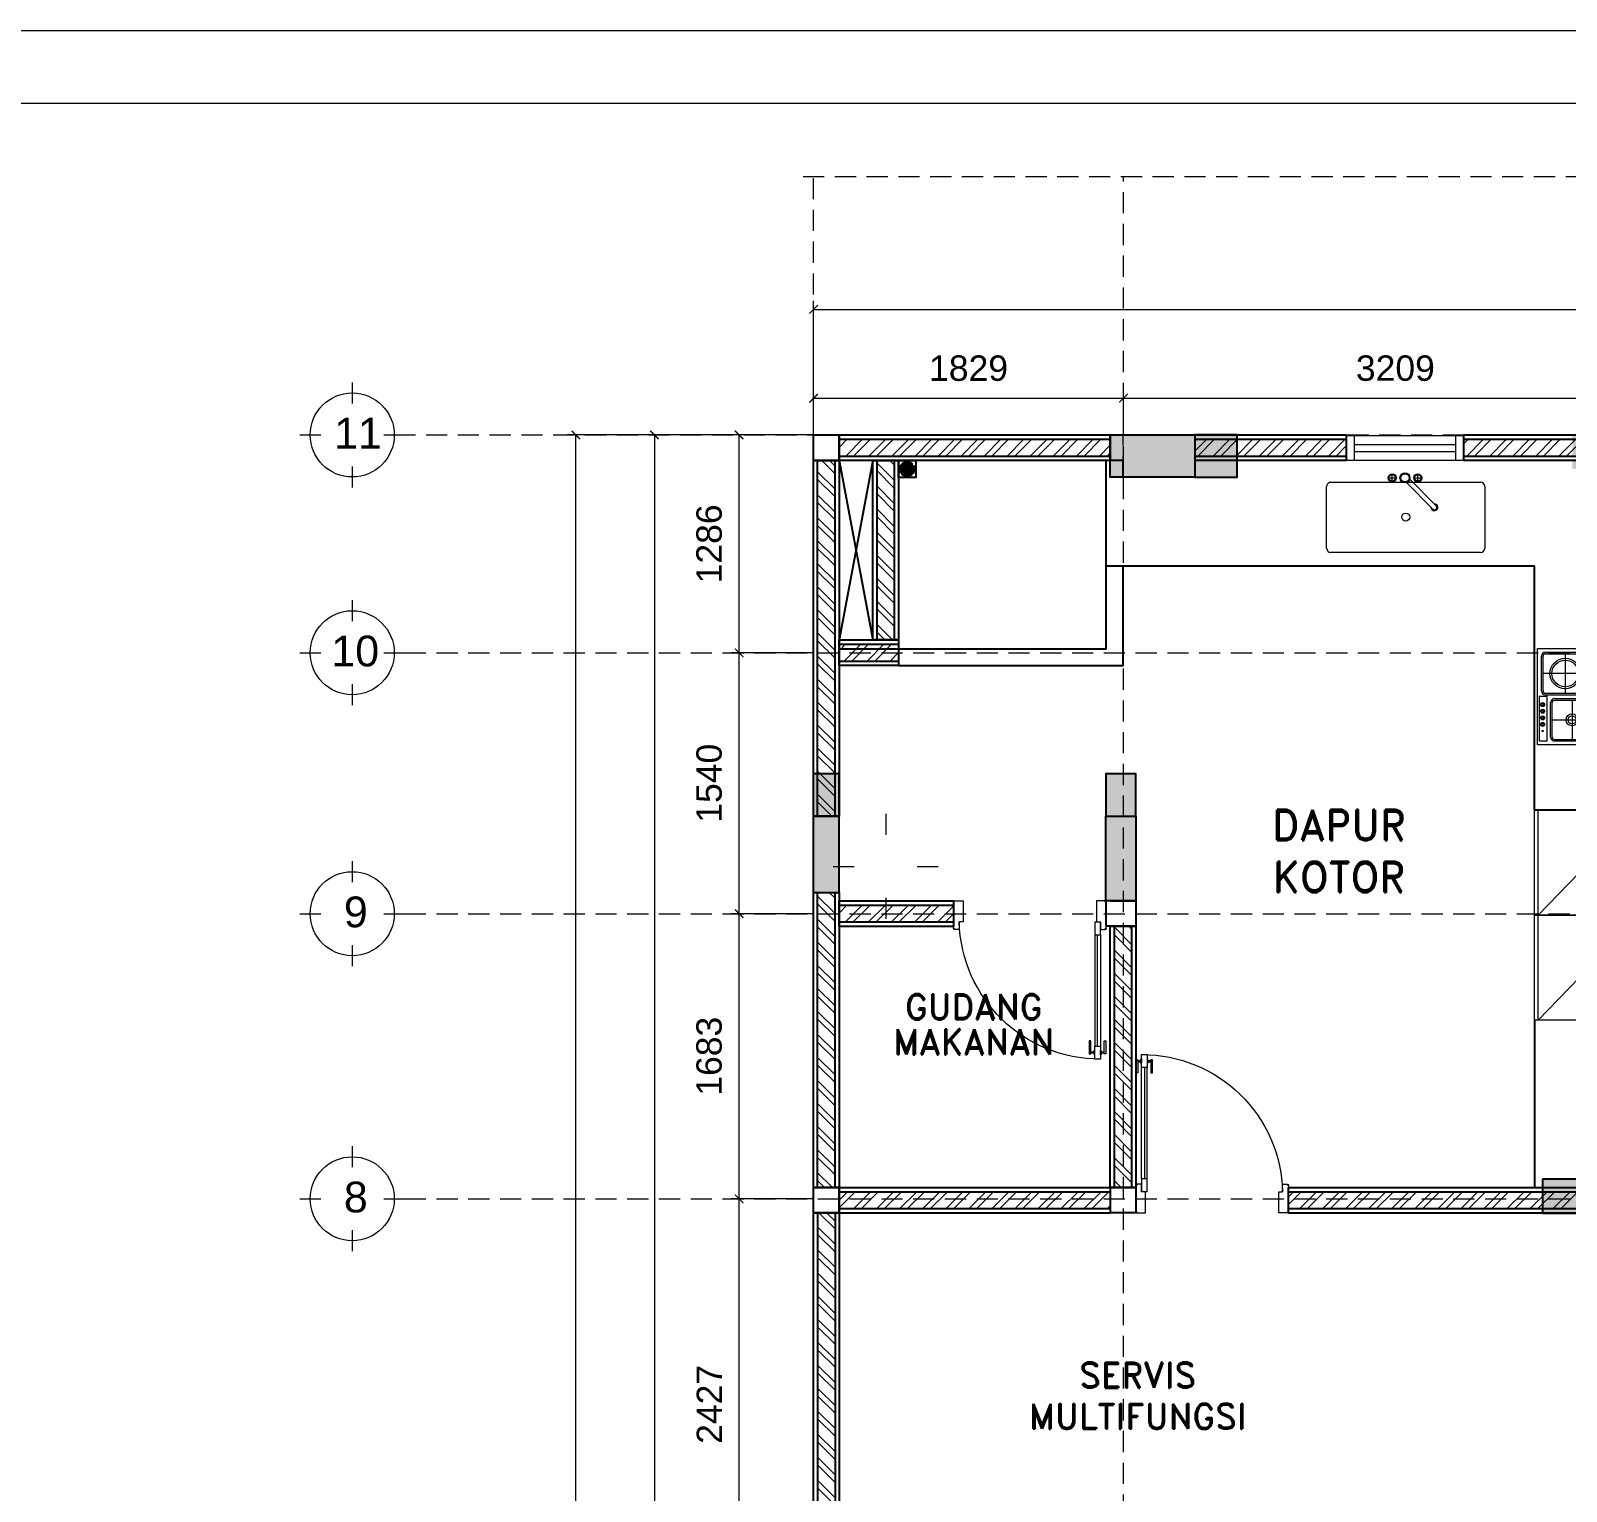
# Model space of a CAD drawing. Header units: millimetres. Extents: x 8 to 218431, y 13 to 56484.
# Drawn here: x 22864 to 31926, y 19056 to 27678 of the extents above; entities that cross this region are included whole.
import ezdxf
from ezdxf.enums import TextEntityAlignment as Align

# ---------------------------------------------------------------- set-up
doc = ezdxf.new("R2010")
doc.units = ezdxf.units.MM
doc.header["$MEASUREMENT"] = 0
for name, pattern in [('DASHED2', [0.375, 0.25, -0.125]), ('HIDDEN2', [0.1875, 0.125, -0.0625]), ('SLD-Solid', [0])]:
    doc.linetypes.add(name, pattern=pattern)
for name, color, linetype, lineweight in [('09-Arsiran', 8, 'Continuous', 5), ('8', 8, 'Continuous', 5), ('AS', 8, 'HIDDEN2', 5), ('DOOR OPENING', 4, 'SLD-Solid', 5), ('FURNITURE', 25, 'Continuous', 5), ('HATCH', 8, 'Continuous', 5), ('LEGEND', 1, 'DASHED2', 50), ('XR-KOP A3_MOZART$0$KOP-A1$0$A-GRSKOP', 1, 'Continuous', 5)]:
    doc.layers.add(name, color=color, linetype=linetype, lineweight=lineweight)
for name, color, linetype in [('PDF_HID', 7, 'Continuous'), ('tampak', 7, 'Continuous'), ('WALL', 255, 'Continuous')]:
    doc.layers.add(name, color=color, linetype=linetype)
doc.styles.add('HAND', font='ROMAND.SHX', dxfattribs={"width": 0.8, "height": 250})
doc.styles.get("Standard").update_dxf_attribs({"font": 'arial.ttf'})
doc.dimstyles.new('DIM100', dxfattribs={"dimscale": 0, "dimtxt": 150, "dimasz": 50, "dimexe": 50, "dimexo": 0, "dimgap": 100, "dimtad": 1, "dimtoh": 1, "dimdec": 0, "dimdsep": 46, "dimtxsty": 'Standard', "dimblk": 'ARCHTICK', "dimcen": 1, "dimclrd": 1, "dimclre": 1, "dimadec": 0, "dimazin": 0, "dimtfac": 250, "dimtdec": 0, "dimtix": 1, "dimtmove": 0, "dimatfit": 3, "dimldrblk": 'DOT', "dimfxl": 150, "dimtolj": 1, "dimtzin": 0, "dimlwd": 5, "dimlwe": 5, "dimarcsym": 0})

# ---------------------------------------------------------------- blocks, each defined once
blk = doc.blocks.new('*U18')
at = {"layer": 'HATCH'}
h = blk.add_hatch(dxfattribs=at)
h.set_pattern_fill('ANSI32', color=0, scale=10)
h.set_pattern_definition([(45, (-19942.19, -10567.46), (-67.3519, 67.3519), []), (45, (-19897.29, -10567.46), (-67.3519, 67.3519), [])])
h.paths.add_polyline_path([(-3382.4, 50), (-3382.4, -50), (-1302.6, -50), (-1302.6, 50)])
at = {"layer": 'WALL', "color": 0}
for points in [[(-3382.4, 75), (-1302.6, 75), (-1302.6, -75), (-3382.4, -75)], [(-3382.4, 50), (-1302.6, 50), (-1302.6, -50), (-3382.4, -50)]]:
    blk.add_lwpolyline(points, close=True, dxfattribs=at)
blk = doc.blocks.new('*U6')
at = {"layer": 'HATCH'}
h = blk.add_hatch(dxfattribs=at)
h.set_pattern_fill('ANSI32', color=0, scale=10)
h.set_pattern_definition([(45, (2126.09, -10567.46), (-67.3519, 67.3519), []), (45, (2170.99, -10567.46), (-67.3519, 67.3519), [])])
h.paths.add_polyline_path([(9483.9, -50), (9483.9, 50), (7899.3, 50), (7899.3, -50)])
at = {"layer": 'WALL', "color": 0}
for points in [[(7899.3, 75), (9483.9, 75), (9483.9, -75), (7899.3, -75)], [(7899.3, 50), (9483.9, 50), (9483.9, -50), (7899.3, -50)]]:
    blk.add_lwpolyline(points, close=True, dxfattribs=at)
blk = doc.blocks.new('*U156')
at = {"layer": 'HATCH'}
h = blk.add_hatch(dxfattribs=at)
h.set_pattern_fill('ANSI32', color=0, scale=10)
h.set_pattern_definition([(45, (2134.84, -10567.46), (-67.3519, 67.3519), []), (45, (2179.74, -10567.46), (-67.3519, 67.3519), [])])
h.paths.add_polyline_path([(9137.3, -50), (9137.3, 50), (8254.7, 50), (8254.7, -50)])
at = {"layer": 'WALL', "color": 0}
for points in [[(8254.7, 75), (9137.3, 75), (9137.3, -75), (8254.7, -75)], [(8254.7, 50), (9137.3, 50), (9137.3, -50), (8254.7, -50)]]:
    blk.add_lwpolyline(points, close=True, dxfattribs=at)
blk = doc.blocks.new('*U19')
at = {"layer": 'HATCH'}
h = blk.add_hatch(dxfattribs=at)
h.set_pattern_fill('ANSI32', color=0, scale=10)
h.set_pattern_definition([(45, (-20693.43, -10567.46), (-67.3519, 67.3519), []), (45, (-20648.53, -10567.46), (-67.3519, 67.3519), [])])
h.paths.add_polyline_path([(-3580.5, 50), (-3580.5, -50), (-1855.8, -50), (-1855.8, 50)])
at = {"layer": 'WALL', "color": 0}
for points in [[(-3580.5, 75), (-1855.8, 75), (-1855.8, -75), (-3580.5, -75)], [(-3580.5, 50), (-1855.8, 50), (-1855.8, -50), (-3580.5, -50)]]:
    blk.add_lwpolyline(points, close=True, dxfattribs=at)
blk = doc.blocks.new('*U74')
at = {"layer": 'HATCH'}
h = blk.add_hatch(dxfattribs=at)
h.set_pattern_fill('ANSI32', color=0, scale=10)
h.set_pattern_definition([(45, (3041.46, -10567.46), (-67.3519, 67.3519), []), (45, (3086.36, -10567.46), (-67.3519, 67.3519), [])])
h.paths.add_polyline_path([(9483.9, -50), (9483.9, 50), (8814.7, 50), (8814.7, -50)])
at = {"layer": 'WALL', "color": 0}
for points in [[(8814.7, 75), (9483.9, 75), (9483.9, -75), (8814.7, -75)], [(8814.7, 50), (9483.9, 50), (9483.9, -50), (8814.7, -50)]]:
    blk.add_lwpolyline(points, close=True, dxfattribs=at)
blk = doc.blocks.new('*U7')
at = {"layer": 'HATCH'}
h = blk.add_hatch(dxfattribs=at)
h.set_pattern_fill('ANSI32', color=0, scale=10)
h.set_pattern_definition([(45, (-20495.355, -10567.46), (-67.3519, 67.3519), []), (45, (-20450.45, -10567.46), (-67.3519, 67.3519), [])])
h.paths.add_polyline_path([(-3382.4, 50), (-3382.4, -50), (-1855.8, -50), (-1855.8, 50)])
at = {"layer": 'WALL', "color": 0}
for points in [[(-3382.4, 75), (-1855.8, 75), (-1855.8, -75), (-3382.4, -75)], [(-3382.4, 50), (-1855.8, 50), (-1855.8, -50), (-3382.4, -50)]]:
    blk.add_lwpolyline(points, close=True, dxfattribs=at)
blk = doc.blocks.new('*U79')
at = {"layer": 'HATCH'}
h = blk.add_hatch(dxfattribs=at)
h.set_pattern_fill('ANSI32', color=0, scale=10)
h.set_pattern_definition([(45, (193.43, -10567.46), (-67.3519, 67.3519), []), (45, (238.33, -10567.46), (-67.3519, 67.3519), [])])
h.paths.add_polyline_path([(8592.6, -50), (8592.6, 50), (6858, 50), (6858, -50)])
at = {"layer": 'WALL', "color": 0}
for points in [[(6858, 75), (8592.6, 75), (8592.6, -75), (6858, -75)], [(6858, 50), (8592.6, 50), (8592.6, -50), (6858, -50)]]:
    blk.add_lwpolyline(points, close=True, dxfattribs=at)
blk = doc.blocks.new('*U26')
at = {"layer": 'HATCH'}
h = blk.add_hatch(dxfattribs=at)
h.set_pattern_fill('ANSI32', color=0, scale=10)
h.set_pattern_definition([(45, (-19972.63, -10567.46), (-67.3519, 67.3519), []), (45, (-19927.73, -10567.46), (-67.3519, 67.3519), [])])
h.paths.add_polyline_path([(-3382.4, 50), (-3382.4, -50), (-1333.1, -50), (-1333.1, 50)])
at = {"layer": 'WALL', "color": 0}
for points in [[(-3382.4, 75), (-1333.1, 75), (-1333.1, -75), (-3382.4, -75)], [(-3382.4, 50), (-1333.1, 50), (-1333.1, -50), (-3382.4, -50)]]:
    blk.add_lwpolyline(points, close=True, dxfattribs=at)
blk = doc.blocks.new('hsdh')
at = {"layer": 'XR-KOP A3_MOZART$0$KOP-A1$0$A-GRSKOP', "color": 0, "linetype": 'Continuous', "lineweight": 5}
blk.add_lwpolyline([(145480.1, 82601), (107945.4, 82601), (107945.4, 56196.5), (145480.1, 56196.5)], close=True, dxfattribs=at)
at = {"layer": 'XR-KOP A3_MOZART$0$KOP-A1$0$A-GRSKOP', "color": 5, "linetype": 'Continuous', "lineweight": 5}
blk.add_lwpolyline([(145016.9, 82137.7), (108408.6, 82137.7), (108408.6, 56659.8), (145016.9, 56659.8)], close=True, dxfattribs=at)
blk = doc.blocks.new('KUSEN PINTU')
at = {"layer": 'DOOR OPENING', "linetype": 'Continuous', "transparency": 33554687}
for p, q in [((-50, 110), (-30, 110)), ((-50, 0), (-50, 110)), ((-30, 110), (-30, 150)), ((-30, 150), (-5, 150)), ((-5, 150), (-5, 145)), ((-5, 145), (0, 145)), ((0, 145), (0, 5)), ((-5, 0), (-50, 0)), ((0, 5), (-5, 5)), ((-5, 5), (-5, 0))]:
    blk.add_line(p, q, dxfattribs=at)
at = {"layer": 'DOOR OPENING', "linetype": 'Continuous', "ltscale": 10, "transparency": 33554687}
for p, q in [((0, 145), (0, 150)), ((0, 5), (0, 0))]:
    blk.add_line(p, q, dxfattribs=at)
blk = doc.blocks.new('A$C3020dce1')
at = {"layer": 'DOOR OPENING', "linetype": 'Continuous', "transparency": 33554687}
for p, q in [((734.5, 79.4), (734.5, 87.8)), ((734.5, 87.8), (802.3, 87.8)), ((802.3, 87.8), (802.3, 79.4)), ((110, 59.6), (110, 30)), ((110, 59.6), (177.8, 59.6)), ((177.8, 30), (110, 30)), ((177.8, 59.6), (177.8, 30)), ((802.3, 79.4), (734.5, 79.4)), ((802.3, 10.3), (734.5, 10.3)), ((734.5, 10.3), (734.5, 1.8)), ((734.5, 1.8), (802.3, 1.8)), ((830, 59.6), (762.2, 59.6)), ((762.2, 59.6), (762.2, 30)), ((762.2, 30), (830, 30)), ((784.8, 59.6), (784.8, 61.9)), ((807.4, 59.6), (784.8, 59.6)), ((807.4, 30), (784.8, 30)), ((784.8, 30), (784.8, 27.8)), ((786.5, 63.5), (805.7, 63.5)), ((786.5, 26.1), (805.7, 26.1)), ((802.3, 1.8), (802.3, 10.3)), ((807.4, 61.9), (807.4, 59.6)), ((807.4, 27.8), (807.4, 30)), ((830, 30), (830, 59.6))]:
    blk.add_line(p, q, dxfattribs=at)
at = {"layer": 'DOOR OPENING', "transparency": 33554687}
blk.add_line((110, 30), (150, 30), dxfattribs=at)
at = {"layer": 'DOOR OPENING', "linetype": 'Continuous', "ltscale": 10, "transparency": 33554687}
for p, q in [((177.8, 59.6), (762.2, 59.6)), ((762.2, 44.8), (177.8, 44.8)), ((177.8, 30), (762.2, 30)), ((793.1, 63.5), (793.1, 79.4)), ((793.1, 10.3), (793.1, 26.1)), ((799.1, 63.5), (799.1, 79.4)), ((799.1, 10.3), (799.1, 26.1))]:
    blk.add_line(p, q, dxfattribs=at)
at = {"layer": 'DOOR OPENING', "color": 8, "ltscale": 2, "transparency": 33554687}
blk.add_arc((92.7, 32.9), 737.3, 359.77503, 88.65528, dxfattribs=at)
at = {"layer": 'DOOR OPENING', "linetype": 'Continuous', "transparency": 33554687}
for centre, start, end in [((786.5, 61.9), 90, 180), ((786.5, 27.8), 180, 270), ((805.7, 61.9), 360, 90), ((805.7, 27.8), 270, 0)]:
    blk.add_arc(centre, 1.69, start, end, dxfattribs=at)
at = {"layer": 'DOOR OPENING', "linetype": 'Continuous', "transparency": 33554687, "xscale": -1, "rotation": 270}
blk.add_blockref('KUSEN PINTU', (0, 800), dxfattribs=at)
at = {"layer": 'DOOR OPENING', "linetype": 'Continuous', "transparency": 33554687, "rotation": 270}
blk.add_blockref('KUSEN PINTU', (0, 0), dxfattribs=at)
blk = doc.blocks.new('A$C699b590b')
at = {"layer": '8', "transparency": 33554687}
for p, q in [((0, 550), (550, 550)), ((0, 0), (0, 550)), ((44, 528), (506, 528)), ((550, 0), (550, 550)), ((22, 307.4), (22, 506)), ((30.8, 307.4), (30.8, 506)), ((44, 519.2), (270.6, 519.2)), ((157.3, 519.2), (157.3, 294.2)), ((270.6, 519.2), (270.6, 294.2)), ((279.4, 519.2), (279.4, 294.2)), ((279.4, 519.2), (506, 519.2)), ((392.7, 519.2), (392.7, 294.2)), ((519.2, 307.4), (519.2, 506)), ((528, 506), (528, 307.4)), ((528, 307.4), (528, 499.1)), ((270.6, 406.7), (30.8, 406.7)), ((279.4, 406.7), (519.2, 406.7)), ((9.1, 275), (9.1, 22.5)), ((53.5, 275), (9.1, 275)), ((44, 294.2), (270.6, 294.2)), ((44, 285.4), (506, 285.4)), ((53.5, 22.5), (53.5, 275)), ((96, 263.3), (506, 263.3)), ((279.4, 294.2), (506, 294.2)), ((28.3, 229.3), (43.4, 229.3)), ((28.3, 191.9), (43.4, 191.9)), ((74, 44), (74, 241.3)), ((82.8, 44), (82.8, 241.3)), ((96, 254.5), (296.6, 254.5)), ((196.3, 254.5), (196.3, 30.8)), ((296.6, 254.5), (296.6, 30.8)), ((305.4, 254.5), (506, 254.5)), ((305.4, 254.5), (305.4, 30.8)), ((405.7, 254.5), (405.7, 30.8)), ((519.2, 44), (519.2, 241.3)), ((528, 241.3), (528, 44)), ((528, 44), (528, 241.3)), ((28.3, 153.8), (43.4, 153.8)), ((28.3, 116.4), (43.4, 116.4)), ((82.8, 142.7), (296.6, 142.7)), ((305.4, 142.7), (524.3, 142.7)), ((550, 0), (0, 0)), ((9.1, 22.5), (53.5, 22.5)), ((96, 30.8), (296.6, 30.8)), ((96, 22), (506, 22)), ((305.4, 30.8), (506, 30.8))]:
    blk.add_line(p, q, dxfattribs=at)
for centre, radius in [((157.3, 406.7), 87), ((157.3, 406.7), 76), ((392.7, 406.7), 71.2), ((392.7, 406.7), 60.2), ((28.3, 229.3), 11.3), ((28.3, 191.9), 11.3), ((28.3, 229.3), 8.04), ((28.3, 191.9), 8.04), ((196.3, 142.7), 34), ((405.7, 142.7), 47.6), ((405.7, 142.7), 36.6), ((28.3, 153.8), 11.3), ((28.3, 116.4), 11.3), ((28.3, 153.8), 8.04), ((28.3, 116.4), 8.04), ((196.3, 142.7), 23), ((28.6, 79), 2.82)]:
    blk.add_circle(centre, radius, dxfattribs=at)
for centre, radius, start, end in [((44, 506), 22, 90, 180), ((506, 506), 22, 0, 90), ((44, 506), 13.2, 90, 180), ((506, 506), 13.2, 0, 90), ((44, 307.4), 22, 180, 270), ((44, 307.4), 13.2, 180, 270), ((96, 241.3), 22, 90, 180), ((506, 307.4), 22, 270, 0), ((506, 307.4), 13.2, 270, 0), ((506, 241.3), 22, 0, 90), ((96, 241.3), 13.2, 90, 180), ((506, 241.3), 13.2, 0, 90), ((96, 44), 22, 180, 270), ((96, 44), 13.2, 180, 270), ((506, 44), 22, 270, 0), ((506, 44), 13.2, 270, 0)]:
    blk.add_arc(centre, radius, start, end, dxfattribs=at)
blk = doc.blocks.new('SINK PANTRY')
at = {"layer": 'FURNITURE', "linetype": 'Continuous', "ltscale": 0.5, "transparency": 33554687}
for p, q in [((207756, 177367), (207756, 178411)), ((207786, 178441), (208217, 178441)), ((208247, 178411), (208247, 177367)), ((207735, 177918), (207916, 178098)), ((207758, 177895), (207938, 178075)), ((207747, 177973), (207702, 177973)), ((207725, 177950), (207725, 177996)), ((207747, 177795), (207702, 177795)), ((207725, 177772), (207725, 177817)), ((208217, 177337), (207786, 177337))]:
    blk.add_line(p, q, dxfattribs=at)
for centre, radius in [((207725, 177973), 27.9), ((207725, 177973), 22.8), ((207725, 177884), 34.9), ((207725, 177884), 28.5), ((207999, 177889), 27.9), ((207725, 177795), 27.9), ((207725, 177795), 22.8)]:
    blk.add_circle(centre, radius, dxfattribs=at)
for centre, radius, start, end in [((207786, 178411), 30, 90, 180), ((208217, 178411), 30, 0, 90), ((207931, 178090), 23.3, 267.9463, 180.6751), ((207931, 178090), 16.9, 295.2833, 150.2559), ((207786, 177367), 30, 180, 220.8107), ((207786, 177367), 30, 180, 270), ((208217, 177367), 30, 270, 0)]:
    blk.add_arc(centre, radius, start, end, dxfattribs=at)
blk = doc.blocks.new('A$Cc80c1df7')
at = {"layer": '8', "transparency": 33554687}
for p, q in [((0, 600), (600, 600)), ((0, 600), (438.8, 600)), ((0, 600), (600, 600)), ((0, 580), (438.8, 580)), ((0, 580), (600, 580)), ((0, 580), (600, 0)), ((600, 600), (600, 0))]:
    blk.add_line(p, q, dxfattribs=at)
blk.add_lwpolyline([(600, 0), (0, 0), (0, 600), (600, 600)], close=True, dxfattribs=at)
blk = doc.blocks.new('wqwqwq')
for p, q in [((1829886.7, 60434.8), (1829886.7, 60742.3)), ((1829886.7, 60434.8), (1831138.8, 60434.8)), ((1831138.8, 59721.9), (1831138.8, 60434.8)), ((1831138.8, 59721.9), (1831436.2, 59721.9)), ((1831138.8, 59106.7), (1831138.8, 58618.1))]:
    blk.add_line(p, q)
at = {"layer": 'FURNITURE', "linetype": 'Continuous', "transparency": 33554687, "xscale": 0.41825390376097, "yscale": 0.41825390376097, "zscale": 0.41825390376097, "rotation": 270}
blk.add_blockref('SINK PANTRY', (1756359.3, 147573.7), dxfattribs=at)
at = {"layer": 'LEGEND', "xscale": 0.5126913993295369, "yscale": 0.5126913993295369, "zscale": 0.5126913993295369}
blk.add_blockref('A$C699b590b', (1831147.6, 59911.6), dxfattribs=at)
at = {"layer": 'LEGEND', "xscale": 0.5126913993295373, "yscale": 0.5126913993295373, "zscale": 0.5126913993295373, "rotation": 90}
for p in [(1831446.3, 59414.3), (1831446.3, 59106.7)]:
    blk.add_blockref('A$Cc80c1df7', p, dxfattribs=at)
blk = doc.blocks.new('nnnn')
at = {"layer": 'PDF_HID', "lineweight": 25}
for points in [[(245405.4, -10673.7), (245507.1, -10673.7), (245507.1, -10773.1), (245405.4, -10773.1)], [(245426.2, -10754.6), (245426.2, -10692.2), (245433.1, -10687.6), (245433.1, -10759.3)], [(245447, -10680.6), (245447, -10766.2), (245440.1, -10763.9), (245440.1, -10682.9)], [(245456.2, -10766.2), (245453.9, -10766.2), (245453.9, -10680.6), (245456.2, -10680.6), (245458.6, -10680.6), (245458.6, -10766.2)], [(245465.5, -10680.6), (245465.5, -10766.2), (245472.4, -10763.9), (245472.4, -10682.9)], [(245486.3, -10754.6), (245486.3, -10692.2), (245479.4, -10687.6), (245479.4, -10759.3)], [(245419.2, -10747.7), (245416.9, -10738.4), (245414.6, -10731.5), (245412.3, -10724.6), (245414.6, -10715.3), (245416.9, -10708.4), (245419.2, -10701.4)], [(245493.2, -10701.4), (245495.6, -10708.4), (245497.9, -10715.3), (245500.2, -10724.6), (245497.9, -10731.5), (245495.6, -10738.4), (245493.2, -10747.7)]]:
    blk.add_lwpolyline(points, close=True, dxfattribs=at)
blk = doc.blocks.new('bv')
at = {"layer": 'DOOR OPENING', "linetype": 'Continuous', "ltscale": 10, "transparency": 33554687}
for p, q in [((197.4968, 194.6966), (197.4968, 195.3966)), ((197.4968, 195.3966), (197.6468, 195.3966)), ((197.6468, 195.3966), (197.6468, 194.6966)), ((197.4968, 195.3466), (197.6468, 195.3466)), ((197.5503, 195.3466), (197.5503, 194.7466)), ((197.5933, 195.3466), (197.5933, 194.7466)), ((197.6468, 194.7466), (197.4968, 194.7466)), ((197.6468, 194.6966), (197.4968, 194.6966))]:
    blk.add_line(p, q, dxfattribs=at)
blk = doc.blocks.new('dffg433')
at = {"xscale": 991.6139631805951, "yscale": 991.6139631805951, "zscale": 991.6139631805951, "rotation": 89.9999999999863}
blk.add_blockref('bv', (2013252.2, -133195.7), dxfattribs=at)
blk = doc.blocks.new('KOLOM')
at = {"layer": 'tampak', "transparency": 33554687}
h = blk.add_hatch(color=5, dxfattribs=at)
h.dxf.hatch_style = 1
h.paths.add_polyline_path([(1768833.5, 62259.8), (1768757.8, 62259.8), (1768757.8, 62108.4), (1768833.5, 62108.3)])
h.paths.add_polyline_path([(1768833.5, 62108.3), (1768757.8, 62108.4), (1768757.8, 62009.8), (1768833.5, 62009.8)])
h.paths.add_polyline_path([(1769507.8, 62259.8), (1769259.3, 62259.8), (1769257.8, 62259.8), (1769257.8, 62009.8), (1769507.8, 62009.8)])
h.paths.add_polyline_path([(1771734.3, 62108.3), (1771484.3, 62108.3), (1771484.3, 62058.3), (1771734.3, 62058.3)])
h.paths.add_polyline_path([(1771734.3, 62258.3), (1771484.3, 62258.3), (1771484.3, 62234.5), (1771734.3, 62234.5)])
h.paths.add_polyline_path([(1771734.3, 62234.5), (1771484.3, 62234.5), (1771484.3, 62133.6), (1771734.3, 62133.6)])
h.paths.add_polyline_path([(1772484.3, 62258.3), (1772234.3, 62258.3), (1772234.3, 62058.3), (1772484.3, 62058.3)])
h.paths.add_polyline_path([(1774744.3, 62258.3), (1774494.3, 62258.3), (1774494.3, 62058.3), (1774744.3, 62058.3)])
h.paths.add_polyline_path([(1776770.7, 62258.3), (1776522.2, 62258.3), (1776522.2, 62108.3), (1776520.7, 62108.3), (1776520.7, 61658.3), (1776770.7, 61658.3)])
h.paths.add_polyline_path([(1776770.7, 59416.9), (1776520.7, 59416.9), (1776520.7, 58816.9), (1776770.7, 58816.9)])
h.paths.add_polyline_path([(1776770.7, 58203.2), (1776520.7, 58203.2), (1776520.7, 57603.2), (1776770.7, 57603.2)])
h.paths.add_polyline_path([(1776770.7, 55848.3), (1776520.7, 55848.3), (1776520.7, 55248.3), (1776770.7, 55248.3)])
h.paths.add_polyline_path([(1775119.3, 60259.8), (1774919.3, 60259.8), (1774919.3, 60009.8), (1775119.3, 60009.8)])
h.paths.add_polyline_path([(1775070.7, 58416.9), (1774870.7, 58416.9), (1774870.7, 58166.9), (1775070.7, 58166.9)])
h.paths.add_polyline_path([(1772082.1, 60259.8), (1771882.1, 60259.8), (1771882.1, 60009.8), (1772082.1, 60009.8)])
h.paths.add_polyline_path([(1771559.3, 57866.9), (1771309.3, 57866.9), (1771309.3, 57666.9), (1771559.3, 57666.9)])
h.paths.add_polyline_path([(1768909.3, 60259.8), (1768732.1, 60259.8), (1768732.1, 60009.8), (1768909.3, 60009.8)])
h.paths.add_polyline_path([(1767157.8, 60259.8), (1767004.9, 60259.8), (1767004.9, 60009.8), (1767157.8, 60009.8)])
h.paths.add_polyline_path([(1767156.4, 55849.1), (1767004.9, 55849.1), (1767004.9, 55599.1), (1767156.4, 55599.1)])
h.paths.add_polyline_path([(1771969.3, 53294.5), (1771894.3, 53294.5), (1771894.3, 52694.8), (1772244.3, 52694.8), (1772244.3, 53294.5), (1772169.3, 53294.5), (1772169.3, 52794.8), (1771969.3, 52794.8)])
h.paths.add_polyline_path([(1775078.3, 52794.8), (1774878.3, 52794.8), (1774878.3, 52544.8), (1775078.3, 52544.8)])
h.paths.add_polyline_path([(1767157.8, 53544.8), (1767004.9, 53544.8), (1767004.9, 53294.8), (1767157.8, 53294.8)])
h.paths.add_polyline_path([(1767156.4, 50006.9), (1767004.9, 50006.9), (1767004.9, 49756.9), (1767156.4, 49756.9)])
h.paths.add_polyline_path([(1772120.7, 50006.9), (1771970.7, 50006.9), (1771970.7, 49756.9), (1772120.7, 49756.9)])
h.paths.add_polyline_path([(1775070.7, 50006.9), (1774920.7, 50006.9), (1774920.7, 49756.9), (1775070.7, 49756.9)])
h = blk.add_hatch(color=7, dxfattribs=at)
h.dxf.hatch_style = 1
h.paths.add_polyline_path([(1775070.7, 49756.9), (1774920.7, 49756.9), (1774920.7, 49156.9), (1775070.7, 49156.9)])
h.paths.add_polyline_path([(1767157.8, 49756.9), (1767007.8, 49756.9), (1767007.8, 49156.9), (1767157.8, 49156.9)])
h.paths.add_polyline_path([(1772169.3, 53188.3), (1772150.7, 53188.3), (1772150.7, 53294.5), (1771969.3, 53294.5), (1771969.3, 52794.8), (1772169.3, 52794.8)])
h.paths.add_polyline_path([(1772169.3, 53294.5), (1772150.7, 53294.5), (1772150.7, 53188.3), (1772169.3, 53188.3)], flags=17)
h.paths.add_polyline_path([(1775078.3, 53294.8), (1774900.7, 53294.8), (1774900.7, 53188.3), (1774879.7, 53188.3), (1774879.7, 53182.7), (1774879.7, 53025.2), (1774879.7, 53019.6), (1774878.3, 52794.8), (1775078.3, 52794.8)], flags=17)
h.paths.add_polyline_path([(1775078.3, 53294.8), (1774900.7, 53294.8), (1774900.7, 53188.3), (1774879.7, 53188.3), (1774879.7, 53182.7), (1774879.7, 53025.2), (1774878.3, 53025.2), (1774878.3, 52794.8), (1775078.3, 52794.8)], flags=17)
h.paths.add_polyline_path([(1774900.7, 53294.8), (1774878.3, 53294.8), (1774878.3, 53188.3), (1774900.7, 53188.3)], flags=0)
h.paths.add_polyline_path([(1767157.8, 53294.8), (1767006.4, 53294.8), (1767006.4, 52794.8), (1767157.8, 52794.8)])
h.paths.add_polyline_path([(1767156.4, 55599.1), (1767006.4, 55599.1), (1767006.4, 55049.1), (1767156.4, 55049.1)])
h.paths.add_polyline_path([(1772467.8, 55424.1), (1771967.8, 55424.1), (1771967.8, 55224.1), (1772467.8, 55224.1)])
h.paths.add_polyline_path([(1775094.3, 55748.3), (1774894.3, 55748.3), (1774894.3, 55248.3), (1775094.3, 55248.3)])
h.paths.add_polyline_path([(1776520.7, 55848.3), (1776320.7, 55848.3), (1776320.7, 55248.3), (1776520.7, 55248.3)])
h.paths.add_polyline_path([(1776520.7, 58203.2), (1776520.7, 58216.9), (1776320.7, 58216.9), (1776320.7, 57616.9), (1776520.7, 57616.9)])
h.paths.add_polyline_path([(1767157.8, 60009.8), (1767004.9, 60009.8), (1767004.9, 59559.8), (1767157.8, 59559.8)])
h.paths.add_polyline_path([(1768909.3, 60009.8), (1768732.1, 60009.8), (1768732.1, 59509.8), (1768909.3, 59509.8)])
h.paths.add_polyline_path([(1772082.1, 60009.8), (1771882.1, 60009.8), (1771882.1, 59509.8), (1772082.1, 59509.8)])
h.paths.add_polyline_path([(1776520.7, 62108.3), (1776372.2, 62108.3), (1776372.2, 62258.3), (1776320.7, 62258.3), (1776320.7, 61658.3), (1776520.7, 61658.3)])
h.paths.add_polyline_path([(1776520.7, 62258.3), (1776372.2, 62258.3), (1776372.2, 62108.3), (1776520.7, 62108.3)], flags=17)
h.paths.add_polyline_path([(1775244.3, 62258.3), (1774744.3, 62258.3), (1774744.3, 62058.3), (1775244.3, 62058.3)])
h.paths.add_polyline_path([(1772234.3, 62258.3), (1771734.3, 62258.3), (1771734.3, 62058.3), (1772234.3, 62058.3)])
h.paths.add_polyline_path([(1769507.8, 62009.8), (1769257.8, 62009.8)])
h = blk.add_hatch(color=7, dxfattribs=at)
h.dxf.hatch_style = 1
h.paths.add_polyline_path([(1769257.8, 62259.8), (1768833.5, 62259.8), (1768833.5, 62009.8), (1769257.8, 62009.8)])
for points in [[(1768757.8, 62259.8), (1769257.8, 62259.8), (1769257.8, 62009.8), (1768757.8, 62009.8), (1768757.8, 62259.8)], [(1769257.8, 62259.8), (1769257.8, 62009.8), (1769507.8, 62009.8), (1769507.8, 62259.8), (1769257.8, 62259.8)], [(1767004.9, 60009.8), (1767157.8, 60009.8), (1767157.8, 60259.8), (1767004.9, 60259.8), (1767004.9, 60009.8)], [(1768732.1, 60009.8), (1768909.3, 60009.8), (1768909.3, 60259.8), (1768732.1, 60259.8), (1768732.1, 60009.8)], [(1767004.9, 60009.8), (1767004.9, 59559.8), (1767157.8, 59559.8), (1767157.8, 60009.8), (1767004.9, 60009.8)], [(1768732.1, 60009.8), (1768909.3, 60009.8), (1768909.3, 59509.8), (1768732.1, 59509.8), (1768732.1, 60009.8)], [(1771309.3, 57866.9), (1771309.3, 57666.9), (1771559.3, 57666.9), (1771559.3, 57866.9), (1771309.3, 57866.9)]]:
    blk.add_lwpolyline(points)
blk = doc.blocks.new('*U172')
at = {"layer": 'HATCH'}
h = blk.add_hatch(dxfattribs=at)
h.set_pattern_fill('ANSI32', color=0, scale=10)
h.set_pattern_definition([(45, (2662.33, -10567.46), (-67.3519, 67.3519), []), (45, (2707.24, -10567.46), (-67.3519, 67.3519), [])])
h.paths.add_polyline_path([(9483.9, -50), (9483.9, 50), (8435.6, 50), (8435.6, -50)])
at = {"layer": 'WALL', "color": 0}
for points in [[(8435.6, 75), (9483.9, 75), (9483.9, -75), (8435.6, -75)], [(8435.6, 50), (9483.9, 50), (9483.9, -50), (8435.6, -50)]]:
    blk.add_lwpolyline(points, close=True, dxfattribs=at)
blk = doc.blocks.new('*U173')
at = {"layer": 'HATCH'}
h = blk.add_hatch(dxfattribs=at)
h.set_pattern_fill('ANSI32', color=0, scale=10)
h.set_pattern_definition([(45, (3362.61, -10567.46), (-67.3519, 67.3519), []), (45, (3407.51, -10567.46), (-67.3519, 67.3519), [])])
h.paths.add_polyline_path([(9483.9, -50), (9483.9, 50), (9135.8, 50), (9135.8, -50)])
at = {"layer": 'WALL', "color": 0}
for points in [[(9135.8, 75), (9483.9, 75), (9483.9, -75), (9135.8, -75)], [(9135.8, 50), (9483.9, 50), (9483.9, -50), (9135.8, -50)]]:
    blk.add_lwpolyline(points, close=True, dxfattribs=at)
blk = doc.blocks.new('GRID')
at = {"layer": '09-Arsiran'}
for p, q in [((1813926, 62569.8), (1813926, 62445.8)), ((1813616, 62259.8), (1813740, 62259.8)), ((1814112, 62259.8), (1814236, 62259.8)), ((1813926, 62073.8), (1813926, 61949.8)), ((1813926, 61284.1), (1813926, 61160.1)), ((1813616, 60974.1), (1813740, 60974.1)), ((1814112, 60974.1), (1814236, 60974.1)), ((1813926, 60788), (1813926, 60664)), ((1817074.5, 60023.6), (1817074.5, 59899.6)), ((1813926, 59744.1), (1813926, 59620.1)), ((1816764.5, 59713.6), (1816888.5, 59713.6)), ((1817260.5, 59713.6), (1817384.6, 59713.6)), ((1817074.5, 59527.6), (1817074.5, 59403.6)), ((1813616, 59434.1), (1813740, 59434.1)), ((1814112, 59434.1), (1814236, 59434.1)), ((1813926, 59248), (1813926, 59124)), ((1813926, 58061.3), (1813926, 57937.3)), ((1813616, 57751.2), (1813740, 57751.2)), ((1814112, 57751.2), (1814236, 57751.2)), ((1813926, 57565.2), (1813926, 57441.2))]:
    blk.add_line(p, q, dxfattribs=at)
for centre in [(1813926, 62259.8), (1813926, 60974.1), (1813926, 59434.1), (1813926, 57751.2)]:
    blk.add_circle(centre, 248, dxfattribs=at)
at = {"layer": 'AS', "ltscale": 1000}
for p, q in [((1816586.6, 63784.8), (1830263, 63784.8)), ((1816648.7, 43213.8), (1816648.7, 63784.8)), ((1818477.3, 42943.3), (1818477.3, 63784.8)), ((1814174, 62259.8), (1825448.7, 62259.8)), ((1814236, 60974.1), (1825800.1, 60974.1)), ((1814236, 59434.1), (1830263, 59434.1)), ((1814236, 57751.2), (1830263, 57751.2))]:
    blk.add_line(p, q, dxfattribs=at)
at = {"layer": '09-Arsiran', "color": 2, "attachment_point": 1}
for s, width, insert, char_height in [('11', 43.207, (1813819.1, 62361.1), 181.62), ('10', 43.207, (1813802.6, 61075.4), 181.62), ('9', 43.207, (1813876.7, 59535.4), 181.6), ('8', 181.624, (1813876.7, 57852.6), 181.6)]:
    blk.add_mtext_dynamic_manual_height_columns(s, width=width, gutter_width=908.1, heights=[0], dxfattribs=dict(at, insert=insert, char_height=char_height))
blk = doc.blocks.new('_ArchTick')
at = {"color": 0, "linetype": 'ByBlock', "const_width": 0.15}
blk.add_lwpolyline([(-0.5, -0.5), (0.5, 0.5)], dxfattribs=at)
blk = doc.blocks.new('*D258')
at = {"color": 1, "lineweight": 5, "transparency": 16777216}
for p, q in [((1816648.7, 57751.2), (1816159.2, 57751.2)), ((1816209.2, 55324.1), (1816209.2, 57751.2)), ((1816648.7, 55324.1), (1816159.2, 55324.1))]:
    blk.add_line(p, q, dxfattribs=at)
at = {"layer": 'Defpoints', "color": 0, "transparency": 16777216}
for p in [(1816209.2, 57751.2), (1816648.7, 57751.2), (1816648.7, 55324.1)]:
    blk.add_point(p, dxfattribs=at)
at = {"color": 1, "lineweight": 5, "transparency": 16777216, "xscale": 50, "yscale": 50, "zscale": 50}
for p, rotation in [((1816209.2, 57751.2), 90), ((1816209.2, 55324.1), 270)]:
    blk.add_blockref('_ArchTick', p, dxfattribs=dict(at, rotation=rotation))
at = {"color": 0, "transparency": 16777216, "insert": (1816033.9, 56537.7), "char_height": 150, "attachment_point": 5, "rotation": 90}
blk.add_mtext('\\A1;2427', dxfattribs=at)
blk = doc.blocks.new('_DOT')
at = {"color": 0, "linetype": 'ByBlock'}
blk.add_line((-0.5, 0), (-1, 0), dxfattribs=at)
at = {"color": 0, "linetype": 'ByBlock', "const_width": 0.5}
blk.add_lwpolyline([(-0.25, 0, 1), (0.25, 0, 1)], format="xyb", close=True, dxfattribs=at)
blk = doc.blocks.new('*D259')
at = {"color": 1, "lineweight": 5, "transparency": 16777216}
for p, q in [((1816648.7, 59434.1), (1816159.2, 59434.1)), ((1816209.2, 57751.2), (1816209.2, 59434.1)), ((1816648.7, 57751.2), (1816159.2, 57751.2))]:
    blk.add_line(p, q, dxfattribs=at)
at = {"layer": 'Defpoints', "color": 0, "transparency": 16777216}
for p in [(1816209.2, 59434.1), (1816648.7, 59434.1), (1816648.7, 57751.2)]:
    blk.add_point(p, dxfattribs=at)
at = {"color": 1, "lineweight": 5, "transparency": 16777216, "xscale": 50, "yscale": 50, "zscale": 50}
for p, rotation in [((1816209.2, 59434.1), 90), ((1816209.2, 57751.2), 270)]:
    blk.add_blockref('_ArchTick', p, dxfattribs=dict(at, rotation=rotation))
at = {"color": 0, "transparency": 16777216, "insert": (1816032.5, 58592.7), "char_height": 150, "attachment_point": 5, "rotation": 90}
blk.add_mtext('\\A1;1683', dxfattribs=at)
blk = doc.blocks.new('*D260')
at = {"color": 1, "lineweight": 5, "transparency": 16777216}
for p, q in [((1816648.7, 60974.1), (1816159.2, 60974.1)), ((1816209.2, 59434.1), (1816209.2, 60974.1)), ((1816648.7, 59434.1), (1816159.2, 59434.1))]:
    blk.add_line(p, q, dxfattribs=at)
at = {"layer": 'Defpoints', "color": 0, "transparency": 16777216}
for p in [(1816209.2, 60974.1), (1816648.7, 60974.1), (1816648.7, 59434.1)]:
    blk.add_point(p, dxfattribs=at)
at = {"color": 1, "lineweight": 5, "transparency": 16777216, "xscale": 50, "yscale": 50, "zscale": 50}
for p, rotation in [((1816209.2, 60974.1), 90), ((1816209.2, 59434.1), 270)]:
    blk.add_blockref('_ArchTick', p, dxfattribs=dict(at, rotation=rotation))
at = {"color": 0, "transparency": 16777216, "insert": (1816032.6, 60204.1), "char_height": 150, "attachment_point": 5, "rotation": 90}
blk.add_mtext('\\A1;1540', dxfattribs=at)
blk = doc.blocks.new('*D261')
at = {"color": 1, "lineweight": 5, "transparency": 16777216}
for p, q in [((1816648.7, 62259.8), (1816159.2, 62259.8)), ((1816209.2, 60974.1), (1816209.2, 62259.8)), ((1816648.7, 60974.1), (1816159.2, 60974.1))]:
    blk.add_line(p, q, dxfattribs=at)
at = {"layer": 'Defpoints', "color": 0, "transparency": 16777216}
for p in [(1816209.2, 62259.8), (1816648.7, 62259.8), (1816648.7, 60974.1)]:
    blk.add_point(p, dxfattribs=at)
at = {"color": 1, "lineweight": 5, "transparency": 16777216, "xscale": 50, "yscale": 50, "zscale": 50}
for p, rotation in [((1816209.2, 62259.8), 90), ((1816209.2, 60974.1), 270)]:
    blk.add_blockref('_ArchTick', p, dxfattribs=dict(at, rotation=rotation))
at = {"color": 0, "transparency": 16777216, "insert": (1816032.6, 61616.9), "char_height": 150, "attachment_point": 5, "rotation": 90}
blk.add_mtext('\\A1;1286', dxfattribs=at)
blk = doc.blocks.new('*D262')
at = {"color": 1, "lineweight": 5, "transparency": 16777216}
for p, q in [((1816648.7, 62259.8), (1815195.7, 62259.8)), ((1815245.7, 44386.9), (1815245.7, 62259.8)), ((1816648.7, 44386.9), (1815195.7, 44386.9))]:
    blk.add_line(p, q, dxfattribs=at)
at = {"layer": 'Defpoints', "color": 0, "transparency": 16777216}
for p in [(1815245.7, 62259.8), (1816648.7, 62259.8), (1816648.7, 44386.9)]:
    blk.add_point(p, dxfattribs=at)
at = {"color": 1, "lineweight": 5, "transparency": 16777216, "xscale": 50, "yscale": 50, "zscale": 50}
for p, rotation in [((1815245.7, 62259.8), 90), ((1815245.7, 44386.9), 270)]:
    blk.add_blockref('_ArchTick', p, dxfattribs=dict(at, rotation=rotation))
at = {"color": 0, "transparency": 16777216, "insert": (1815069.1, 53323.3), "char_height": 150, "attachment_point": 5, "rotation": 90}
blk.add_mtext('\\A1;17873', dxfattribs=at)
blk = doc.blocks.new('*D265')
at = {"color": 1, "lineweight": 5, "transparency": 16777216}
for p, q in [((1816648.7, 62259.8), (1815659.5, 62259.8)), ((1815709.5, 62259.8), (1815709.5, 47220.6)), ((1816648.7, 47220.6), (1815659.5, 47220.6))]:
    blk.add_line(p, q, dxfattribs=at)
at = {"layer": 'Defpoints', "color": 0, "transparency": 16777216}
for p in [(1816648.7, 62259.8), (1815709.5, 47220.6), (1816648.7, 47220.6)]:
    blk.add_point(p, dxfattribs=at)
at = {"color": 1, "lineweight": 5, "transparency": 16777216, "xscale": 50, "yscale": 50, "zscale": 50}
for p, rotation in [((1815709.5, 62259.8), 90), ((1815709.5, 47220.6), 270)]:
    blk.add_blockref('_ArchTick', p, dxfattribs=dict(at, rotation=rotation))
at = {"color": 0, "transparency": 16777216, "insert": (1815532.9, 54740.2), "char_height": 150, "attachment_point": 5, "rotation": 90}
blk.add_mtext('\\A1;15039', dxfattribs=at)
blk = doc.blocks.new('*D266')
at = {"color": 1, "lineweight": 5, "transparency": 16777216}
for p, q in [((1816648.7, 62259.8), (1816648.7, 62526.6)), ((1818477.3, 62259.8), (1818477.3, 62526.6)), ((1816648.7, 62476.6), (1818477.3, 62476.6))]:
    blk.add_line(p, q, dxfattribs=at)
at = {"layer": 'Defpoints', "color": 0, "transparency": 16777216}
for p in [(1818477.3, 62476.6), (1816648.7, 62259.8), (1818477.3, 62259.8)]:
    blk.add_point(p, dxfattribs=at)
at = {"color": 1, "lineweight": 5, "transparency": 16777216, "xscale": 50, "yscale": 50, "zscale": 50, "rotation": 180}
blk.add_blockref('_ArchTick', (1816648.7, 62476.6), dxfattribs=at)
at = {"color": 1, "lineweight": 5, "transparency": 16777216, "xscale": 50, "yscale": 50, "zscale": 50}
blk.add_blockref('_ArchTick', (1818477.3, 62476.6), dxfattribs=at)
at = {"color": 0, "transparency": 16777216, "insert": (1817563, 62653.2), "char_height": 150, "attachment_point": 5}
blk.add_mtext('\\A1;1829', dxfattribs=at)
blk = doc.blocks.new('*D267')
at = {"color": 1, "lineweight": 5, "transparency": 16777216}
for p, q in [((1818477.3, 62259.8), (1818477.3, 62526.6)), ((1821685.8, 62259.8), (1821685.8, 62526.6)), ((1818477.3, 62476.6), (1821685.8, 62476.6))]:
    blk.add_line(p, q, dxfattribs=at)
at = {"layer": 'Defpoints', "color": 0, "transparency": 16777216}
for p in [(1821685.8, 62476.6), (1818477.3, 62259.8), (1821685.8, 62259.8)]:
    blk.add_point(p, dxfattribs=at)
at = {"color": 1, "lineweight": 5, "transparency": 16777216, "xscale": 50, "yscale": 50, "zscale": 50, "rotation": 180}
blk.add_blockref('_ArchTick', (1818477.3, 62476.6), dxfattribs=at)
at = {"color": 1, "lineweight": 5, "transparency": 16777216, "xscale": 50, "yscale": 50, "zscale": 50}
blk.add_blockref('_ArchTick', (1821685.8, 62476.6), dxfattribs=at)
at = {"color": 0, "transparency": 16777216, "insert": (1820081.6, 62653.3), "char_height": 150, "attachment_point": 5}
blk.add_mtext('\\A1;3209', dxfattribs=at)
blk = doc.blocks.new('*D271')
at = {"color": 1, "lineweight": 5, "transparency": 16777216}
for p, q in [((1816648.7, 62258.3), (1816648.7, 63051.2)), ((1816648.7, 63001.2), (1826410.6, 63001.2)), ((1826410.6, 62253.9), (1826410.6, 63051.2))]:
    blk.add_line(p, q, dxfattribs=at)
at = {"layer": 'Defpoints', "color": 0, "transparency": 16777216}
for p in [(1826410.6, 63001.2), (1816648.7, 62258.3), (1826410.6, 62253.9)]:
    blk.add_point(p, dxfattribs=at)
at = {"color": 1, "lineweight": 5, "transparency": 16777216, "xscale": 50, "yscale": 50, "zscale": 50, "rotation": 180}
blk.add_blockref('_ArchTick', (1816648.7, 63001.2), dxfattribs=at)
at = {"color": 1, "lineweight": 5, "transparency": 16777216, "xscale": 50, "yscale": 50, "zscale": 50}
blk.add_blockref('_ArchTick', (1826410.6, 63001.2), dxfattribs=at)
at = {"color": 0, "transparency": 16777216, "insert": (1821529.6, 63177.8), "char_height": 150, "attachment_point": 5}
blk.add_mtext('\\A1;9762', dxfattribs=at)
blk = doc.blocks.new('dgf56yrtrr')
for base, p1, p2, override, picture, middle in [((1826410.6, 63001.2), (1816648.7, 62258.3), (1826410.6, 62253.9), {"dimscale": 1}, '*D271', (1821529.6, 63177.8)), ((1818477.3, 62476.6), (1816648.7, 62259.8), (1818477.3, 62259.8), {"dimscale": 1}, '*D266', (1817563, 62653.2)), ((1821685.8393, 62476.6493), (1818477.2982, 62259.7872), (1821685.8393, 62259.7872), {"dimscale": 1, "dimtmove": 1}, '*D267', (1820081.5688, 62653.2864))]:
    dim = blk.add_linear_dim(base=base, p1=p1, p2=p2, dimstyle='DIM100', override=override)
    dim.commit()
    dim.dimension.update_dxf_attribs({"geometry": picture, "text_midpoint": middle})
for base, p1, p2, override, picture, middle in [((1815245.7, 62259.8), (1816648.7, 44386.9), (1816648.7, 62259.8), {"dimscale": 1}, '*D262', (1815069.1, 53323.3)), ((1815709.5, 47220.6), (1816648.7, 62259.8), (1816648.7, 47220.6), {"dimscale": 1}, '*D265', (1815532.9, 54740.2)), ((1816209.2, 62259.8), (1816648.7, 60974.1), (1816648.7, 62259.8), {"dimscale": 1, "dimtmove": 1}, '*D261', (1816032.6, 61616.9)), ((1816209.2, 60974.1), (1816648.7, 59434.1), (1816648.7, 60974.1), {"dimscale": 1, "dimtmove": 1}, '*D260', (1816032.6, 60204.1)), ((1816209.2, 59434.1), (1816648.7, 57751.2), (1816648.7, 59434.1), {"dimscale": 1, "dimtmove": 1}, '*D259', (1816032.5, 58592.7)), ((1816209.2, 57751.2), (1816648.7, 55324.1), (1816648.7, 57751.2), {"dimscale": 1, "dimtmove": 1}, '*D258', (1816033.9, 56537.7))]:
    dim = blk.add_linear_dim(base=base, p1=p1, p2=p2, angle=90, dimstyle='DIM100', override=override)
    dim.commit()
    dim.dimension.update_dxf_attribs({"geometry": picture, "text_midpoint": middle})

msp = doc.modelspace()

# ---------------------------------------------------------------- linework, layer by layer
for points in [[(27484.1, 25291.4), (27634.1, 25291.4), (27634.1, 25141.4), (27484.1, 25141.4), (27484.1, 25291.4)], [(29309.8, 25041.4), (29309.8, 25139.9), (27634.1, 25141.4), (27634.1, 23929.9)], [(27634.1, 24029.9), (29209.8, 24029.9), (29209.8, 25140)], [(27834.1, 25139.9), (27634.1, 24081.4)], [(27634.1, 25139.9), (27834.1, 24081.4)], [(27985.5, 23929.9), (29309.8, 23929.9), (29309.8, 24518.8)], [(29235.5, 22541.4), (29385.5, 22541.4), (29385.5, 22391.4), (29209.8, 22391.4), (29209.8, 22541.4)], [(27484.1, 20849.9), (27634.1, 20849.9), (27634.1, 20699.9), (27484.1, 20699.9), (27484.1, 20849.9)], [(29235.5, 20849.9), (29385.5, 20849.9), (29385.5, 20699.9), (29235.5, 20699.9), (29235.5, 20849.9)]]:
    msp.add_lwpolyline(points)
at = {"layer": 'AS', "ltscale": 1000}
msp.add_line((29309.8, 25041.4), (29309.8, 25291.4), dxfattribs=at)

# ---------------------------------------------------------------- block references
for name, p in [('GRID', (-1789164.6, -36968.4)), ('dgf56yrtrr', (-1789164.6, -36968.4)), ('KOLOM', (-1739523.7, -36968.4)), ('dffg433', (-1788867.5, -37504.9)), ('nnnn', (-217419.8, 35813.6))]:
    msp.add_blockref(name, p)
at = {"xscale": 1.009725849341427, "yscale": 1.009725849341427, "zscale": 1.009725849341427}
for name, p, rotation in [('*U6', (37210.2, 25215.7), 180), ('*U156', (38961.7, 25215.7), 180), ('*U156', (40547, 25215.7), 180), ('*U18', (27558.3, 21726.1), 270), ('*U172', (27909.8, 15563.8), 89.99999999999997), ('*U173', (37210.2, 24005.7), 180), ('*U19', (27558.3, 18976.1), 270), ('*U74', (37210.2, 22465.7), 180), ('*U7', (29309.8, 18976.1), 270), ('*U6', (37210.2, 20774.2), 180), ('*U79', (38961.7, 20774.2), 180), ('*U26', (27559.8, 17284.6), 270)]:
    msp.add_blockref(name, p, dxfattribs=dict(at, rotation=rotation))
at = {"xscale": 2.019638421358747, "yscale": 2.019638421358747, "zscale": 2.019638421358747}
msp.add_blockref('wqwqwq', (-3666499.6, -97537.5), dxfattribs=at)
at = {"layer": 'LEGEND', "xscale": 0.929713299578401, "yscale": 0.929713299578401, "zscale": 0.929713299578401}
msp.add_blockref('hsdh', (-81068.3, -49117.6), dxfattribs=at)
at = {"layer": 'LEGEND', "xscale": -1.125000000000618, "yscale": 1.125000000000618, "zscale": 1.125000000000618}
for p, rotation in [((29209.8, 22541.4), 90), ((29385.5, 20699.9), 270)]:
    msp.add_blockref('A$C3020dce1', p, dxfattribs=dict(at, rotation=rotation))

# ---------------------------------------------------------------- texts
at = {"color": 4, "style": 'HAND'}
for tag, height, p in [('DAPUR', 178.897, (30584.6, 22988.4)), ('KOTOR', 178.897, (30584.6, 22682.6)), ('GUDANG', 149.014, (28428.7, 21916.2)), ('MAKANAN', 149.014, (28428.7, 21710)), ('SERVIS', 149.014, (29396.8, 19741.7)), ('MULTIFUNGSI', 149.014, (29396.8, 19498.7))]:
    msp.add_attdef(tag, text='%%UDENAH LANTAI DASAR', height=height, rotation=0, dxfattribs=at).set_placement(p, align=Align.MIDDLE)

doc.saveas('drawing.dxf')
